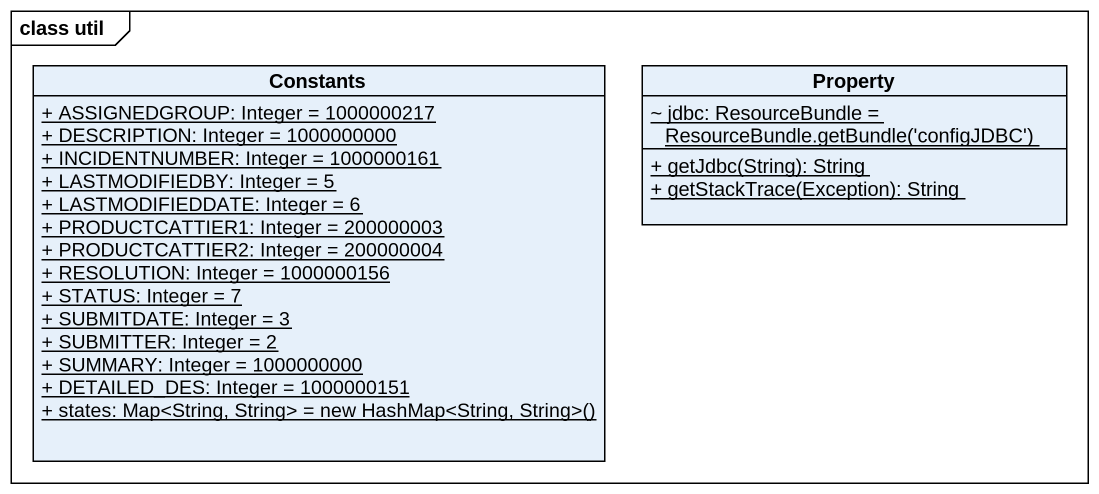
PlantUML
@startuml
mainframe class util
hide circle
hide empty members
skinparam classAttributeIconSize 0
class Constants {
  {static} + ASSIGNEDGROUP: Integer = 1000000217
  {static} + DESCRIPTION: Integer = 1000000000
  {static} + INCIDENTNUMBER: Integer = 1000000161
  {static} + LASTMODIFIEDBY: Integer = 5
  {static} + LASTMODIFIEDDATE: Integer = 6
  {static} + PRODUCTCATTIER1: Integer = 200000003
  {static} + PRODUCTCATTIER2: Integer = 200000004
  {static} + RESOLUTION: Integer = 1000000156
  {static} + STATUS: Integer = 7
  {static} + SUBMITDATE: Integer = 3
  {static} + SUBMITTER: Integer = 2
  {static} + SUMMARY: Integer = 1000000000
  {static} + DETAILED_DES: Integer = 1000000151
  {static} {field} + states: Map<String, String> = new HashMap<String, String>()
}
class Property {
  {static} {field} ~ jdbc: ResourceBundle = ResourceBundle.getBundle('configJDBC')
  {static} + getJdbc(String): String
  {static} + getStackTrace(Exception): String
}
@enduml
